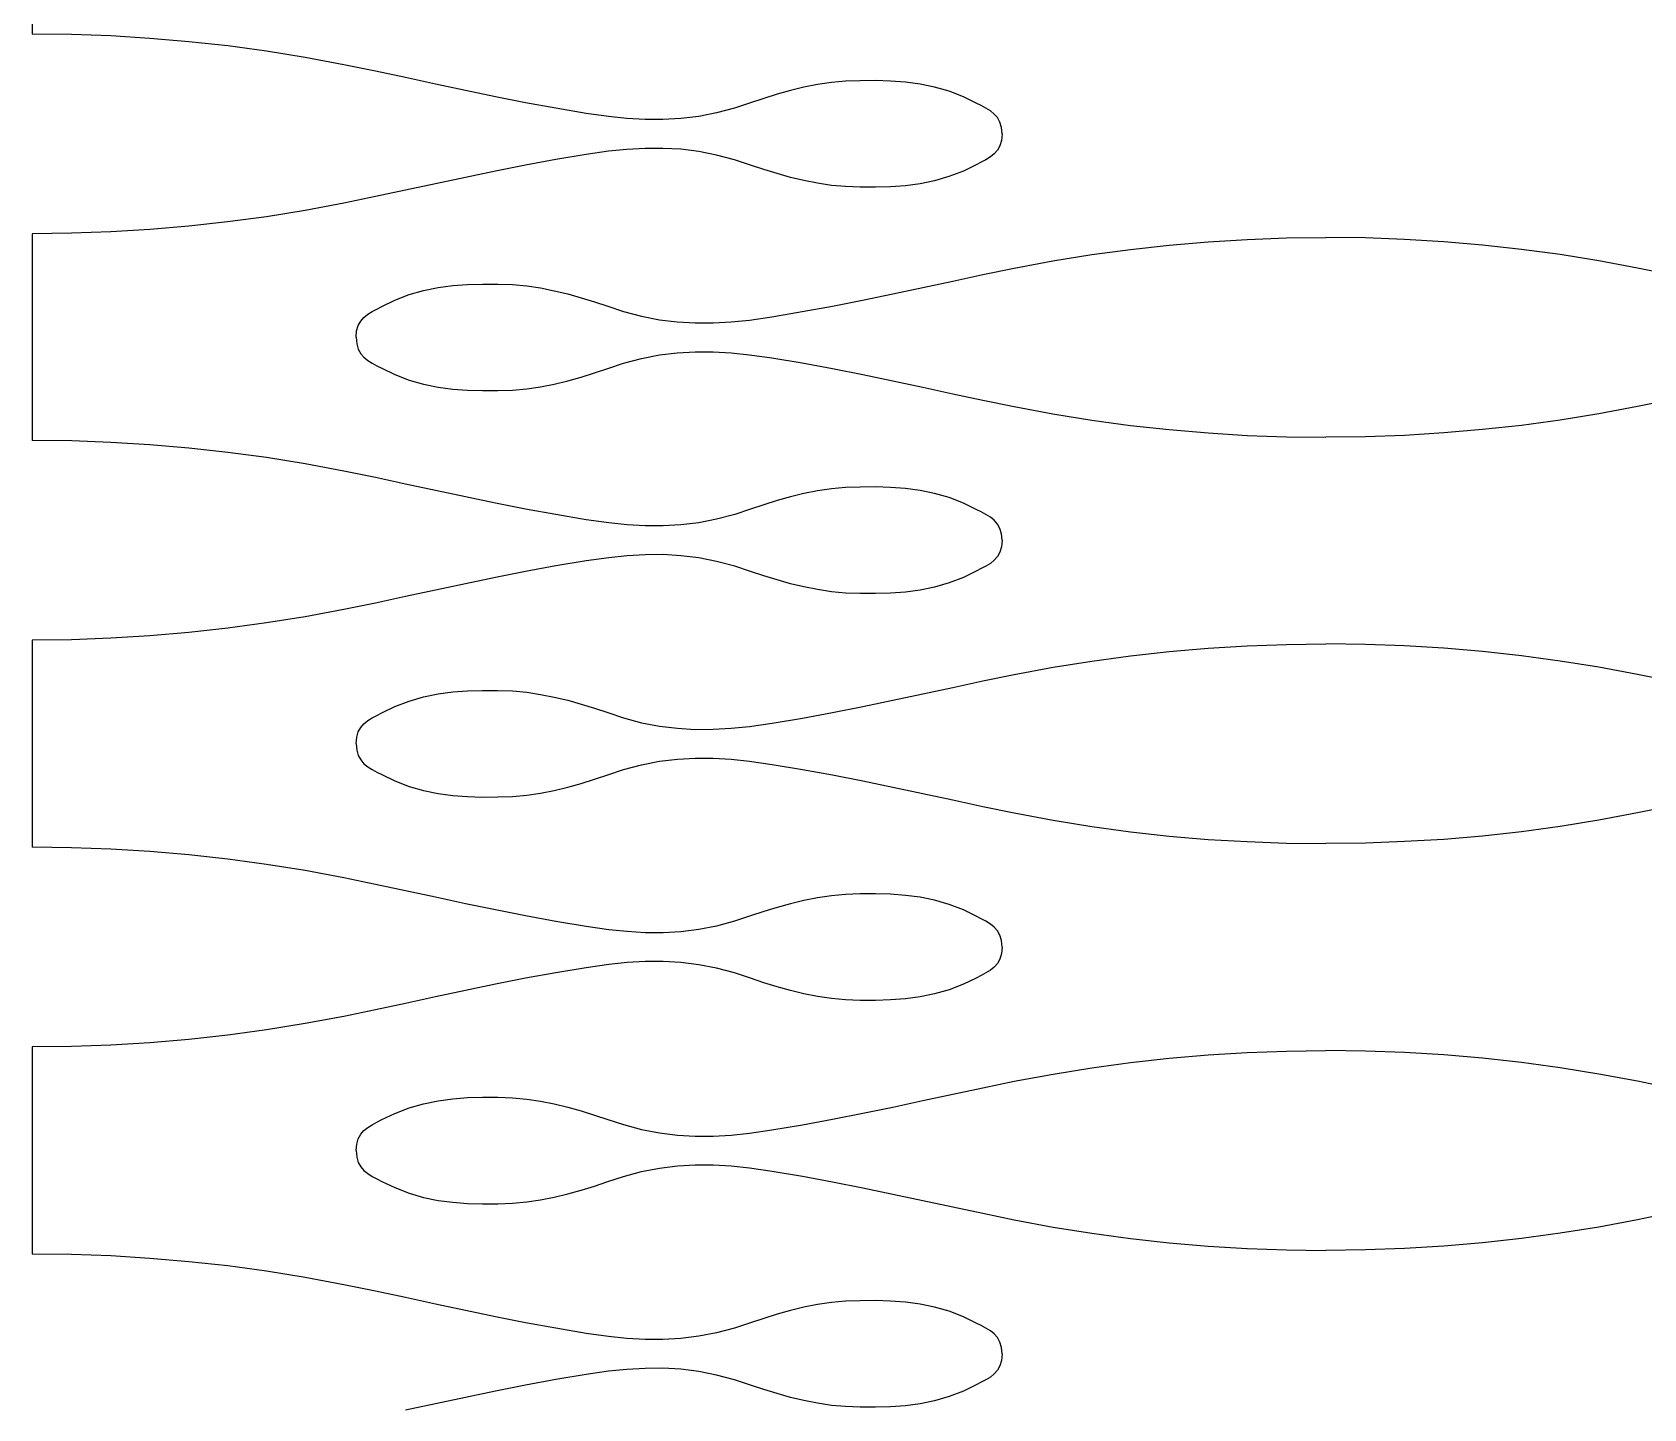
# Model space of a CAD drawing. Extents: x -53 to 53, y -73 to 73.
# Drawn here: x -52.5 to -30.7, y -54.72 to -36.11 of the extents above; entities that cross this region are included whole.
import ezdxf

# ---------------------------------------------------------------- set-up
doc = ezdxf.new("R2010")
doc.units = 0
doc.header["$MEASUREMENT"] = 0
doc.layers.get('0').update_dxf_attribs({"linetype": 'CONTINUOUS'})

msp = doc.modelspace()

# ---------------------------------------------------------------- linework, layer by layer
for p, q in [((-52.5, -33.339), (-52.5, -36.14)), ((-51.967, -36.146), (-52.5, -36.14)), ((-51.436, -36.165), (-51.967, -36.146)), ((-50.908, -36.197), (-51.436, -36.165)), ((-50.382, -36.242), (-50.908, -36.197)), ((-49.856, -36.3), (-50.382, -36.242)), ((-49.332, -36.371), (-49.856, -36.3)), ((-48.808, -36.456), (-49.332, -36.371)), ((-48.284, -36.553), (-48.808, -36.456)), ((-47.858, -36.641), (-48.284, -36.553)), ((-47.452, -36.728), (-47.858, -36.641)), ((-47.046, -36.815), (-47.452, -36.728)), ((-46.64, -36.902), (-47.046, -36.815)), ((-41.877, -36.822), (-42.061, -36.859)), ((-41.69, -36.794), (-41.877, -36.822)), ((-41.499, -36.777), (-41.69, -36.794)), ((-41.3, -36.77), (-41.499, -36.777)), ((-41.092, -36.769), (-41.3, -36.77)), ((-40.889, -36.774), (-41.092, -36.769)), ((-40.689, -36.789), (-40.889, -36.774)), ((-40.491, -36.816), (-40.689, -36.789)), ((-40.295, -36.856), (-40.491, -36.816)), ((-46.234, -36.986), (-46.64, -36.902)), ((-45.826, -37.067), (-46.234, -36.986)), ((-42.605, -37.009), (-42.785, -37.069)), ((-42.425, -36.953), (-42.605, -37.009)), ((-42.244, -36.903), (-42.425, -36.953)), ((-42.061, -36.859), (-42.244, -36.903)), ((-40.099, -36.912), (-40.295, -36.856)), ((-39.905, -36.987), (-40.099, -36.912)), ((-39.731, -37.071), (-39.905, -36.987)), ((-45.418, -37.142), (-45.826, -37.067)), ((-45.008, -37.211), (-45.418, -37.142)), ((-44.703, -37.255), (-45.008, -37.211)), ((-44.455, -37.281), (-44.703, -37.255)), ((-43.485, -37.252), (-43.727, -37.281)), ((-43.243, -37.205), (-43.485, -37.252)), ((-42.999, -37.14), (-43.243, -37.205)), ((-42.785, -37.069), (-42.999, -37.14)), ((-39.663, -37.106), (-39.731, -37.071)), ((-39.599, -37.141), (-39.663, -37.106)), ((-39.54, -37.178), (-39.599, -37.141)), ((-39.488, -37.22), (-39.54, -37.178)), ((-39.444, -37.269), (-39.488, -37.22)), ((-39.411, -37.329), (-39.444, -37.269)), ((-44.21, -37.295), (-44.455, -37.281)), ((-43.968, -37.295), (-44.21, -37.295)), ((-43.727, -37.281), (-43.968, -37.295)), ((-39.39, -37.401), (-39.411, -37.329)), ((-39.382, -37.489), (-39.39, -37.401)), ((-39.382, -37.489), (-39.39, -37.577)), ((-44.455, -37.698), (-44.703, -37.724)), ((-44.21, -37.684), (-44.455, -37.698)), ((-43.968, -37.684), (-44.21, -37.684)), ((-43.727, -37.697), (-43.968, -37.684)), ((-43.485, -37.727), (-43.727, -37.697)), ((-39.444, -37.71), (-39.488, -37.759)), ((-39.411, -37.65), (-39.444, -37.71)), ((-39.39, -37.577), (-39.411, -37.65)), ((-45.826, -37.912), (-46.234, -37.992)), ((-45.418, -37.836), (-45.826, -37.912)), ((-45.008, -37.768), (-45.418, -37.836)), ((-44.703, -37.724), (-45.008, -37.768)), ((-43.243, -37.774), (-43.485, -37.727)), ((-42.999, -37.839), (-43.243, -37.774)), ((-42.785, -37.91), (-42.999, -37.839)), ((-42.605, -37.97), (-42.785, -37.91)), ((-39.731, -37.907), (-39.905, -37.992)), ((-39.663, -37.873), (-39.731, -37.907)), ((-39.599, -37.838), (-39.663, -37.873)), ((-39.54, -37.801), (-39.599, -37.838)), ((-39.488, -37.759), (-39.54, -37.801)), ((-46.64, -38.077), (-47.046, -38.163)), ((-46.234, -37.992), (-46.64, -38.077)), ((-42.425, -38.026), (-42.605, -37.97)), ((-42.244, -38.076), (-42.425, -38.026)), ((-42.061, -38.12), (-42.244, -38.076)), ((-41.877, -38.157), (-42.061, -38.12)), ((-40.295, -38.123), (-40.491, -38.163)), ((-40.1, -38.066), (-40.295, -38.123)), ((-39.905, -37.992), (-40.1, -38.066)), ((-47.858, -38.337), (-48.284, -38.425)), ((-47.452, -38.251), (-47.858, -38.337)), ((-47.046, -38.163), (-47.452, -38.251)), ((-41.69, -38.185), (-41.877, -38.157)), ((-41.499, -38.202), (-41.69, -38.185)), ((-41.3, -38.209), (-41.499, -38.202)), ((-41.093, -38.21), (-41.3, -38.209)), ((-40.889, -38.204), (-41.093, -38.21)), ((-40.689, -38.189), (-40.889, -38.204)), ((-40.491, -38.163), (-40.689, -38.189)), ((-48.808, -38.523), (-49.332, -38.608)), ((-48.284, -38.425), (-48.808, -38.523)), ((-50.908, -38.782), (-51.437, -38.814)), ((-50.382, -38.737), (-50.908, -38.782)), ((-49.857, -38.679), (-50.382, -38.737)), ((-49.332, -38.608), (-49.857, -38.679)), ((-51.967, -38.833), (-52.5, -38.839)), ((-52.5, -38.839), (-52.5, -41.633)), ((-51.437, -38.814), (-51.967, -38.833)), ((-37.645, -39.05), (-37.119, -38.992)), ((-37.119, -38.992), (-36.593, -38.947)), ((-36.593, -38.947), (-36.064, -38.915)), ((-36.064, -38.915), (-35.534, -38.896)), ((-35.534, -38.896), (-35, -38.89)), ((-34.467, -38.896), (-35, -38.89)), ((-33.937, -38.915), (-34.467, -38.896)), ((-33.408, -38.947), (-33.937, -38.915)), ((-32.882, -38.992), (-33.408, -38.947)), ((-32.357, -39.05), (-32.882, -38.992)), ((-39.217, -39.303), (-38.693, -39.206)), ((-38.693, -39.206), (-38.169, -39.121)), ((-38.169, -39.121), (-37.645, -39.05)), ((-31.832, -39.121), (-32.357, -39.05)), ((-31.308, -39.206), (-31.832, -39.121)), ((-30.784, -39.303), (-31.308, -39.206)), ((-40.049, -39.478), (-39.643, -39.391)), ((-39.643, -39.391), (-39.217, -39.303)), ((-30.358, -39.391), (-30.784, -39.303)), ((-47.597, -39.737), (-47.402, -39.662)), ((-47.402, -39.662), (-47.207, -39.606)), ((-47.207, -39.606), (-47.01, -39.566)), ((-47.01, -39.566), (-46.812, -39.539)), ((-46.812, -39.539), (-46.612, -39.524)), ((-46.612, -39.524), (-46.409, -39.519)), ((-46.409, -39.519), (-46.202, -39.52)), ((-46.202, -39.52), (-46.002, -39.527)), ((-46.002, -39.527), (-45.812, -39.544)), ((-45.812, -39.544), (-45.624, -39.572)), ((-45.624, -39.572), (-45.44, -39.609)), ((-45.44, -39.609), (-45.257, -39.653)), ((-45.257, -39.653), (-45.076, -39.703)), ((-41.268, -39.736), (-40.861, -39.652)), ((-40.861, -39.652), (-40.455, -39.565)), ((-40.455, -39.565), (-40.049, -39.478)), ((-47.961, -39.928), (-47.902, -39.891)), ((-47.902, -39.891), (-47.838, -39.856)), ((-47.838, -39.856), (-47.771, -39.821)), ((-47.771, -39.821), (-47.597, -39.737)), ((-45.076, -39.703), (-44.896, -39.759)), ((-44.896, -39.759), (-44.716, -39.819)), ((-44.716, -39.819), (-44.502, -39.89)), ((-44.502, -39.89), (-44.258, -39.955)), ((-42.084, -39.892), (-41.675, -39.817)), ((-41.675, -39.817), (-41.268, -39.736)), ((-48.112, -40.151), (-48.09, -40.079)), ((-48.09, -40.079), (-48.057, -40.019)), ((-48.057, -40.019), (-48.013, -39.97)), ((-48.013, -39.97), (-47.961, -39.928)), ((-44.258, -39.955), (-44.016, -40.002)), ((-44.016, -40.002), (-43.775, -40.031)), ((-43.775, -40.031), (-43.533, -40.045)), ((-43.533, -40.045), (-43.291, -40.045)), ((-43.291, -40.045), (-43.046, -40.031)), ((-43.046, -40.031), (-42.799, -40.005)), ((-42.799, -40.005), (-42.494, -39.961)), ((-42.494, -39.961), (-42.084, -39.892)), ((-48.119, -40.239), (-48.112, -40.151)), ((-48.119, -40.239), (-48.111, -40.327)), ((-48.111, -40.327), (-48.09, -40.4)), ((-48.09, -40.4), (-48.057, -40.46)), ((-48.057, -40.46), (-48.013, -40.509)), ((-48.013, -40.509), (-47.961, -40.551)), ((-44.502, -40.589), (-44.258, -40.524)), ((-44.258, -40.524), (-44.016, -40.477)), ((-44.016, -40.477), (-43.775, -40.447)), ((-43.775, -40.447), (-43.533, -40.434)), ((-43.533, -40.434), (-43.291, -40.434)), ((-43.291, -40.434), (-43.046, -40.448)), ((-43.046, -40.448), (-42.799, -40.474)), ((-42.799, -40.474), (-42.494, -40.518)), ((-42.494, -40.518), (-42.084, -40.586)), ((-47.961, -40.551), (-47.902, -40.588)), ((-47.902, -40.588), (-47.838, -40.623)), ((-47.838, -40.623), (-47.77, -40.657)), ((-47.77, -40.657), (-47.596, -40.742)), ((-47.596, -40.742), (-47.402, -40.816)), ((-45.076, -40.776), (-44.896, -40.72)), ((-44.896, -40.72), (-44.716, -40.66)), ((-44.716, -40.66), (-44.502, -40.589)), ((-42.084, -40.586), (-41.675, -40.662)), ((-41.675, -40.662), (-41.267, -40.742)), ((-41.267, -40.742), (-40.861, -40.827)), ((-47.402, -40.816), (-47.206, -40.873)), ((-47.206, -40.873), (-47.01, -40.913)), ((-47.01, -40.913), (-46.812, -40.939)), ((-46.812, -40.939), (-46.612, -40.954)), ((-46.612, -40.954), (-46.409, -40.96)), ((-46.409, -40.96), (-46.201, -40.959)), ((-46.201, -40.959), (-46.002, -40.952)), ((-46.002, -40.952), (-45.811, -40.935)), ((-45.811, -40.935), (-45.624, -40.907)), ((-45.624, -40.907), (-45.44, -40.87)), ((-45.44, -40.87), (-45.257, -40.826)), ((-45.257, -40.826), (-45.076, -40.776)), ((-40.861, -40.827), (-40.455, -40.913)), ((-40.455, -40.913), (-40.049, -41.001)), ((-40.049, -41.001), (-39.643, -41.087)), ((-39.643, -41.087), (-39.217, -41.175)), ((-39.217, -41.175), (-38.693, -41.273)), ((-30.785, -41.175), (-31.308, -41.273)), ((-30.358, -41.087), (-30.785, -41.175)), ((-38.693, -41.273), (-38.169, -41.358)), ((-38.169, -41.358), (-37.644, -41.429)), ((-31.832, -41.358), (-32.357, -41.429)), ((-31.308, -41.273), (-31.832, -41.358)), ((-51.966, -41.64), (-52.5, -41.633)), ((-37.644, -41.429), (-37.119, -41.487)), ((-37.119, -41.487), (-36.593, -41.532)), ((-36.593, -41.532), (-36.064, -41.564)), ((-36.064, -41.564), (-35.534, -41.583)), ((-35.534, -41.583), (-35, -41.589)), ((-34.467, -41.583), (-35, -41.589)), ((-33.937, -41.564), (-34.467, -41.583)), ((-33.408, -41.532), (-33.937, -41.564)), ((-32.882, -41.487), (-33.408, -41.532)), ((-32.357, -41.429), (-32.882, -41.487)), ((-51.436, -41.659), (-51.966, -41.64)), ((-50.908, -41.691), (-51.436, -41.659)), ((-50.381, -41.736), (-50.908, -41.691)), ((-49.856, -41.794), (-50.381, -41.736)), ((-49.331, -41.865), (-49.856, -41.794)), ((-48.808, -41.949), (-49.331, -41.865)), ((-48.284, -42.047), (-48.808, -41.949)), ((-47.857, -42.135), (-48.284, -42.047)), ((-47.451, -42.222), (-47.857, -42.135)), ((-47.045, -42.309), (-47.451, -42.222)), ((-41.689, -42.288), (-41.876, -42.316)), ((-41.498, -42.27), (-41.689, -42.288)), ((-41.299, -42.263), (-41.498, -42.27)), ((-41.092, -42.262), (-41.299, -42.263)), ((-40.889, -42.268), (-41.092, -42.262)), ((-40.688, -42.283), (-40.889, -42.268)), ((-40.49, -42.31), (-40.688, -42.283)), ((-46.639, -42.396), (-47.045, -42.309)), ((-46.233, -42.48), (-46.639, -42.396)), ((-45.826, -42.561), (-46.233, -42.48)), ((-42.605, -42.503), (-42.785, -42.562)), ((-42.424, -42.447), (-42.605, -42.503)), ((-42.243, -42.396), (-42.424, -42.447)), ((-42.061, -42.352), (-42.243, -42.396)), ((-41.876, -42.316), (-42.061, -42.352)), ((-40.294, -42.35), (-40.49, -42.31)), ((-40.099, -42.406), (-40.294, -42.35)), ((-39.904, -42.481), (-40.099, -42.406)), ((-39.73, -42.565), (-39.904, -42.481)), ((-45.417, -42.636), (-45.826, -42.561)), ((-45.007, -42.705), (-45.417, -42.636)), ((-44.702, -42.749), (-45.007, -42.705)), ((-43.243, -42.699), (-43.485, -42.745)), ((-42.998, -42.633), (-43.243, -42.699)), ((-42.785, -42.562), (-42.998, -42.633)), ((-39.663, -42.6), (-39.73, -42.565)), ((-39.599, -42.634), (-39.663, -42.6)), ((-39.54, -42.671), (-39.599, -42.634)), ((-39.488, -42.713), (-39.54, -42.671)), ((-39.444, -42.763), (-39.488, -42.713)), ((-44.454, -42.774), (-44.702, -42.749)), ((-44.21, -42.788), (-44.454, -42.774)), ((-43.967, -42.789), (-44.21, -42.788)), ((-43.726, -42.775), (-43.967, -42.789)), ((-43.485, -42.745), (-43.726, -42.775)), ((-39.411, -42.823), (-39.444, -42.763)), ((-39.389, -42.895), (-39.411, -42.823)), ((-39.382, -42.983), (-39.389, -42.895)), ((-39.411, -43.144), (-39.444, -43.203)), ((-39.389, -43.071), (-39.411, -43.144)), ((-39.382, -42.983), (-39.389, -43.071)), ((-45.417, -43.33), (-45.826, -43.405)), ((-45.007, -43.262), (-45.417, -43.33)), ((-44.702, -43.218), (-45.007, -43.262)), ((-44.454, -43.192), (-44.702, -43.218)), ((-44.21, -43.178), (-44.454, -43.192)), ((-43.967, -43.177), (-44.21, -43.178)), ((-43.726, -43.191), (-43.967, -43.177)), ((-43.485, -43.221), (-43.726, -43.191)), ((-43.243, -43.268), (-43.485, -43.221)), ((-42.998, -43.333), (-43.243, -43.268)), ((-42.785, -43.404), (-42.998, -43.333)), ((-39.663, -43.366), (-39.73, -43.401)), ((-39.599, -43.332), (-39.663, -43.366)), ((-39.54, -43.295), (-39.599, -43.332)), ((-39.488, -43.253), (-39.54, -43.295)), ((-39.444, -43.203), (-39.488, -43.253)), ((-46.64, -43.571), (-47.046, -43.657)), ((-46.233, -43.486), (-46.64, -43.571)), ((-45.826, -43.405), (-46.233, -43.486)), ((-42.605, -43.464), (-42.785, -43.404)), ((-42.424, -43.519), (-42.605, -43.464)), ((-42.243, -43.57), (-42.424, -43.519)), ((-42.061, -43.614), (-42.243, -43.57)), ((-40.099, -43.56), (-40.294, -43.616)), ((-39.904, -43.485), (-40.099, -43.56)), ((-39.73, -43.401), (-39.904, -43.485)), ((-47.451, -43.744), (-47.858, -43.831)), ((-47.046, -43.657), (-47.451, -43.744)), ((-41.876, -43.65), (-42.061, -43.614)), ((-41.689, -43.678), (-41.876, -43.65)), ((-41.499, -43.696), (-41.689, -43.678)), ((-41.299, -43.703), (-41.499, -43.696)), ((-41.092, -43.704), (-41.299, -43.703)), ((-40.889, -43.698), (-41.092, -43.704)), ((-40.688, -43.683), (-40.889, -43.698)), ((-40.49, -43.657), (-40.688, -43.683)), ((-40.294, -43.616), (-40.49, -43.657)), ((-48.808, -44.017), (-49.332, -44.101)), ((-48.284, -43.919), (-48.808, -44.017)), ((-47.858, -43.831), (-48.284, -43.919)), ((-50.381, -44.231), (-50.908, -44.276)), ((-49.856, -44.173), (-50.381, -44.231)), ((-49.332, -44.101), (-49.856, -44.173)), ((-51.967, -44.327), (-52.5, -44.333)), ((-52.5, -44.333), (-52.5, -47.133)), ((-51.436, -44.307), (-51.967, -44.327)), ((-50.908, -44.276), (-51.436, -44.307)), ((-37.119, -44.486), (-36.592, -44.441)), ((-36.592, -44.441), (-36.064, -44.409)), ((-36.064, -44.409), (-35.533, -44.39)), ((-35.533, -44.39), (-35, -44.383)), ((-34.467, -44.39), (-35, -44.383)), ((-33.936, -44.409), (-34.467, -44.39)), ((-33.408, -44.441), (-33.936, -44.409)), ((-32.881, -44.486), (-33.408, -44.441)), ((-38.692, -44.699), (-38.168, -44.615)), ((-38.168, -44.615), (-37.644, -44.544)), ((-37.644, -44.544), (-37.119, -44.486)), ((-32.356, -44.544), (-32.881, -44.486)), ((-31.832, -44.615), (-32.356, -44.544)), ((-31.308, -44.699), (-31.832, -44.615)), ((-40.048, -44.972), (-39.642, -44.885)), ((-39.642, -44.885), (-39.216, -44.797)), ((-39.216, -44.797), (-38.692, -44.699)), ((-30.784, -44.797), (-31.308, -44.699)), ((-30.358, -44.885), (-30.784, -44.797)), ((-47.401, -45.156), (-47.206, -45.1)), ((-47.206, -45.1), (-47.01, -45.06)), ((-47.01, -45.06), (-46.812, -45.033)), ((-46.812, -45.033), (-46.612, -45.018)), ((-46.612, -45.018), (-46.408, -45.012)), ((-46.408, -45.012), (-46.201, -45.013)), ((-46.201, -45.013), (-46.002, -45.02)), ((-46.002, -45.02), (-45.811, -45.038)), ((-45.811, -45.038), (-45.624, -45.066)), ((-45.624, -45.066), (-45.439, -45.102)), ((-45.439, -45.102), (-45.257, -45.146)), ((-40.86, -45.146), (-40.454, -45.059)), ((-40.454, -45.059), (-40.048, -44.972)), ((-47.838, -45.35), (-47.77, -45.315)), ((-47.77, -45.315), (-47.596, -45.231)), ((-47.596, -45.231), (-47.401, -45.156)), ((-45.257, -45.146), (-45.076, -45.197)), ((-45.076, -45.197), (-44.896, -45.253)), ((-44.896, -45.253), (-44.715, -45.312)), ((-44.715, -45.312), (-44.502, -45.383)), ((-42.083, -45.386), (-41.675, -45.311)), ((-41.675, -45.311), (-41.267, -45.23)), ((-41.267, -45.23), (-40.86, -45.146)), ((-48.09, -45.573), (-48.056, -45.513)), ((-48.056, -45.513), (-48.013, -45.463)), ((-48.013, -45.463), (-47.961, -45.421)), ((-47.961, -45.421), (-47.902, -45.384)), ((-47.902, -45.384), (-47.838, -45.35)), ((-44.502, -45.383), (-44.258, -45.449)), ((-44.258, -45.449), (-44.015, -45.495)), ((-44.015, -45.495), (-43.774, -45.525)), ((-43.774, -45.525), (-43.533, -45.539)), ((-43.533, -45.539), (-43.29, -45.538)), ((-43.29, -45.538), (-43.046, -45.524)), ((-43.046, -45.524), (-42.798, -45.499)), ((-42.798, -45.499), (-42.493, -45.455)), ((-42.493, -45.455), (-42.083, -45.386)), ((-48.118, -45.733), (-48.111, -45.645)), ((-48.118, -45.733), (-48.111, -45.821)), ((-48.111, -45.645), (-48.09, -45.573)), ((-48.111, -45.821), (-48.09, -45.894)), ((-48.09, -45.894), (-48.056, -45.953)), ((-48.056, -45.953), (-48.013, -46.003)), ((-44.257, -46.018), (-44.015, -45.971)), ((-44.015, -45.971), (-43.774, -45.941)), ((-43.774, -45.941), (-43.533, -45.927)), ((-43.533, -45.927), (-43.29, -45.928)), ((-43.29, -45.928), (-43.046, -45.942)), ((-43.046, -45.942), (-42.798, -45.968)), ((-42.798, -45.968), (-42.493, -46.012)), ((-48.013, -46.003), (-47.96, -46.045)), ((-47.96, -46.045), (-47.901, -46.082)), ((-47.901, -46.082), (-47.837, -46.116)), ((-47.837, -46.116), (-47.77, -46.151)), ((-47.77, -46.151), (-47.596, -46.235)), ((-45.076, -46.269), (-44.895, -46.214)), ((-44.895, -46.214), (-44.715, -46.154)), ((-44.715, -46.154), (-44.502, -46.083)), ((-44.502, -46.083), (-44.257, -46.018)), ((-42.493, -46.012), (-42.083, -46.08)), ((-42.083, -46.08), (-41.674, -46.155)), ((-41.674, -46.155), (-41.267, -46.236)), ((-47.596, -46.235), (-47.401, -46.31)), ((-47.401, -46.31), (-47.206, -46.366)), ((-47.206, -46.366), (-47.01, -46.407)), ((-47.01, -46.407), (-46.812, -46.433)), ((-46.002, -46.446), (-45.811, -46.428)), ((-45.811, -46.428), (-45.624, -46.4)), ((-45.624, -46.4), (-45.439, -46.364)), ((-45.439, -46.364), (-45.257, -46.32)), ((-45.257, -46.32), (-45.076, -46.269)), ((-41.267, -46.236), (-40.86, -46.321)), ((-40.86, -46.321), (-40.454, -46.407)), ((-40.454, -46.407), (-40.048, -46.494)), ((-46.812, -46.433), (-46.611, -46.448)), ((-46.611, -46.448), (-46.408, -46.454)), ((-46.408, -46.454), (-46.201, -46.453)), ((-46.201, -46.453), (-46.002, -46.446)), ((-40.048, -46.494), (-39.642, -46.581)), ((-39.642, -46.581), (-39.216, -46.669)), ((-30.358, -46.581), (-30.784, -46.669)), ((-39.216, -46.669), (-38.692, -46.767)), ((-38.692, -46.767), (-38.168, -46.851)), ((-38.168, -46.851), (-37.644, -46.923)), ((-31.832, -46.851), (-32.356, -46.923)), ((-31.308, -46.767), (-31.832, -46.851)), ((-30.784, -46.669), (-31.308, -46.767)), ((-37.644, -46.923), (-37.119, -46.981)), ((-37.119, -46.981), (-36.592, -47.026)), ((-36.592, -47.026), (-36.064, -47.057)), ((-36.064, -47.057), (-35.533, -47.077)), ((-35.533, -47.077), (-35, -47.083)), ((-34.467, -47.077), (-35, -47.083)), ((-33.936, -47.057), (-34.467, -47.077)), ((-33.408, -47.026), (-33.936, -47.057)), ((-32.881, -46.981), (-33.408, -47.026)), ((-32.356, -46.923), (-32.881, -46.981)), ((-51.967, -47.14), (-52.5, -47.133)), ((-51.436, -47.159), (-51.967, -47.14)), ((-50.908, -47.191), (-51.436, -47.159)), ((-50.381, -47.236), (-50.908, -47.191)), ((-49.856, -47.294), (-50.381, -47.236)), ((-49.332, -47.365), (-49.856, -47.294)), ((-48.808, -47.449), (-49.332, -47.365)), ((-48.284, -47.547), (-48.808, -47.449)), ((-47.858, -47.635), (-48.284, -47.547)), ((-47.451, -47.722), (-47.858, -47.635)), ((-47.046, -47.809), (-47.451, -47.722)), ((-46.64, -47.896), (-47.046, -47.809)), ((-46.233, -47.98), (-46.64, -47.896)), ((-42.424, -47.947), (-42.605, -48.003)), ((-42.243, -47.896), (-42.424, -47.947)), ((-42.061, -47.852), (-42.243, -47.896)), ((-41.876, -47.816), (-42.061, -47.852)), ((-41.689, -47.788), (-41.876, -47.816)), ((-41.499, -47.77), (-41.689, -47.788)), ((-41.299, -47.763), (-41.499, -47.77)), ((-41.092, -47.762), (-41.299, -47.763)), ((-40.889, -47.768), (-41.092, -47.762)), ((-40.688, -47.783), (-40.889, -47.768)), ((-40.49, -47.81), (-40.688, -47.783)), ((-40.294, -47.85), (-40.49, -47.81)), ((-40.099, -47.906), (-40.294, -47.85)), ((-39.904, -47.981), (-40.099, -47.906)), ((-45.826, -48.061), (-46.233, -47.98)), ((-45.417, -48.136), (-45.826, -48.061)), ((-45.007, -48.205), (-45.417, -48.136)), ((-42.999, -48.133), (-43.243, -48.199)), ((-42.785, -48.062), (-42.999, -48.133)), ((-42.605, -48.003), (-42.785, -48.062)), ((-39.73, -48.065), (-39.904, -47.981)), ((-39.663, -48.1), (-39.73, -48.065)), ((-39.599, -48.134), (-39.663, -48.1)), ((-39.54, -48.171), (-39.599, -48.134)), ((-39.488, -48.213), (-39.54, -48.171)), ((-44.702, -48.249), (-45.007, -48.205)), ((-44.454, -48.274), (-44.702, -48.249)), ((-44.21, -48.288), (-44.454, -48.274)), ((-43.967, -48.289), (-44.21, -48.288)), ((-43.726, -48.275), (-43.967, -48.289)), ((-43.485, -48.245), (-43.726, -48.275)), ((-43.243, -48.199), (-43.485, -48.245)), ((-39.444, -48.263), (-39.488, -48.213)), ((-39.411, -48.323), (-39.444, -48.263)), ((-39.39, -48.395), (-39.411, -48.323)), ((-39.39, -48.571), (-39.411, -48.644)), ((-39.382, -48.483), (-39.39, -48.395)), ((-39.382, -48.483), (-39.39, -48.571)), ((-45.007, -48.762), (-45.417, -48.83)), ((-44.702, -48.718), (-45.007, -48.762)), ((-44.454, -48.692), (-44.702, -48.718)), ((-44.21, -48.678), (-44.454, -48.692)), ((-43.967, -48.677), (-44.21, -48.678)), ((-43.726, -48.691), (-43.967, -48.677)), ((-43.485, -48.721), (-43.726, -48.691)), ((-43.243, -48.768), (-43.485, -48.721)), ((-42.999, -48.833), (-43.243, -48.768)), ((-39.54, -48.795), (-39.599, -48.832)), ((-39.488, -48.753), (-39.54, -48.795)), ((-39.444, -48.703), (-39.488, -48.753)), ((-39.411, -48.644), (-39.444, -48.703)), ((-46.233, -48.986), (-46.64, -49.071)), ((-45.826, -48.905), (-46.233, -48.986)), ((-45.417, -48.83), (-45.826, -48.905)), ((-42.785, -48.904), (-42.999, -48.833)), ((-42.605, -48.964), (-42.785, -48.904)), ((-42.424, -49.019), (-42.605, -48.964)), ((-42.243, -49.07), (-42.424, -49.019)), ((-39.904, -48.985), (-40.099, -49.06)), ((-39.73, -48.901), (-39.904, -48.985)), ((-39.663, -48.866), (-39.73, -48.901)), ((-39.599, -48.832), (-39.663, -48.866)), ((-47.452, -49.244), (-47.858, -49.331)), ((-47.046, -49.157), (-47.452, -49.244)), ((-46.64, -49.071), (-47.046, -49.157)), ((-42.061, -49.114), (-42.243, -49.07)), ((-41.877, -49.15), (-42.061, -49.114)), ((-41.689, -49.178), (-41.877, -49.15)), ((-41.499, -49.196), (-41.689, -49.178)), ((-41.3, -49.203), (-41.499, -49.196)), ((-41.092, -49.204), (-41.3, -49.203)), ((-40.889, -49.198), (-41.092, -49.204)), ((-40.689, -49.183), (-40.889, -49.198)), ((-40.491, -49.157), (-40.689, -49.183)), ((-40.294, -49.116), (-40.491, -49.157)), ((-40.099, -49.06), (-40.294, -49.116)), ((-48.284, -49.419), (-48.808, -49.517)), ((-47.858, -49.331), (-48.284, -49.419)), ((-49.856, -49.673), (-50.381, -49.731)), ((-49.332, -49.601), (-49.856, -49.673)), ((-48.808, -49.517), (-49.332, -49.601)), ((-51.967, -49.827), (-52.5, -49.833)), ((-52.5, -49.833), (-52.5, -52.633)), ((-51.436, -49.807), (-51.967, -49.827)), ((-50.908, -49.776), (-51.436, -49.807)), ((-50.381, -49.731), (-50.908, -49.776)), ((-36.593, -49.941), (-36.064, -49.909)), ((-36.064, -49.909), (-35.533, -49.89)), ((-35.533, -49.89), (-35, -49.883)), ((-34.467, -49.89), (-35, -49.883)), ((-33.936, -49.909), (-34.467, -49.89)), ((-33.408, -49.941), (-33.936, -49.909)), ((-38.692, -50.199), (-38.169, -50.115)), ((-38.169, -50.115), (-37.644, -50.044)), ((-37.644, -50.044), (-37.119, -49.986)), ((-37.119, -49.986), (-36.593, -49.941)), ((-32.881, -49.986), (-33.408, -49.941)), ((-32.356, -50.044), (-32.881, -49.986)), ((-31.832, -50.115), (-32.356, -50.044)), ((-31.308, -50.199), (-31.832, -50.115)), ((-39.643, -50.385), (-39.216, -50.297)), ((-39.216, -50.297), (-38.692, -50.199)), ((-30.784, -50.297), (-31.308, -50.199)), ((-30.358, -50.385), (-30.784, -50.297)), ((-47.206, -50.6), (-47.01, -50.56)), ((-47.01, -50.56), (-46.812, -50.533)), ((-46.812, -50.533), (-46.612, -50.518)), ((-46.612, -50.518), (-46.409, -50.512)), ((-46.409, -50.512), (-46.201, -50.513)), ((-46.201, -50.513), (-46.002, -50.52)), ((-46.002, -50.52), (-45.811, -50.538)), ((-45.811, -50.538), (-45.624, -50.566)), ((-45.624, -50.566), (-45.44, -50.602)), ((-40.861, -50.646), (-40.455, -50.559)), ((-40.455, -50.559), (-40.049, -50.472)), ((-40.049, -50.472), (-39.643, -50.385)), ((-47.77, -50.815), (-47.596, -50.731)), ((-47.596, -50.731), (-47.402, -50.656)), ((-47.402, -50.656), (-47.206, -50.6)), ((-45.44, -50.602), (-45.257, -50.646)), ((-45.257, -50.646), (-45.076, -50.697)), ((-45.076, -50.697), (-44.896, -50.753)), ((-44.896, -50.753), (-44.716, -50.812)), ((-41.675, -50.811), (-41.267, -50.73)), ((-41.267, -50.73), (-40.861, -50.646)), ((-48.057, -51.013), (-48.013, -50.963)), ((-48.013, -50.963), (-47.961, -50.921)), ((-47.961, -50.921), (-47.902, -50.884)), ((-47.902, -50.884), (-47.838, -50.85)), ((-47.838, -50.85), (-47.77, -50.815)), ((-44.716, -50.812), (-44.502, -50.883)), ((-44.502, -50.883), (-44.258, -50.949)), ((-44.258, -50.949), (-44.016, -50.995)), ((-44.016, -50.995), (-43.774, -51.025)), ((-43.046, -51.024), (-42.798, -50.999)), ((-42.798, -50.999), (-42.494, -50.955)), ((-42.494, -50.955), (-42.083, -50.886)), ((-42.083, -50.886), (-41.675, -50.811)), ((-48.119, -51.233), (-48.111, -51.145)), ((-48.111, -51.145), (-48.09, -51.073)), ((-48.09, -51.073), (-48.057, -51.013)), ((-43.774, -51.025), (-43.533, -51.039)), ((-43.533, -51.039), (-43.291, -51.038)), ((-43.291, -51.038), (-43.046, -51.024)), ((-48.119, -51.233), (-48.111, -51.321)), ((-48.111, -51.321), (-48.09, -51.394)), ((-48.09, -51.394), (-48.056, -51.453)), ((-44.015, -51.471), (-43.774, -51.441)), ((-43.774, -51.441), (-43.533, -51.427)), ((-43.533, -51.427), (-43.291, -51.428)), ((-43.291, -51.428), (-43.046, -51.442)), ((-43.046, -51.442), (-42.798, -51.468)), ((-48.056, -51.453), (-48.013, -51.503)), ((-48.013, -51.503), (-47.961, -51.545)), ((-47.961, -51.545), (-47.902, -51.582)), ((-47.902, -51.582), (-47.837, -51.616)), ((-47.837, -51.616), (-47.77, -51.651)), ((-47.77, -51.651), (-47.596, -51.735)), ((-44.896, -51.714), (-44.715, -51.654)), ((-44.715, -51.654), (-44.502, -51.583)), ((-44.502, -51.583), (-44.258, -51.518)), ((-44.258, -51.518), (-44.015, -51.471)), ((-42.798, -51.468), (-42.493, -51.512)), ((-42.493, -51.512), (-42.083, -51.58)), ((-42.083, -51.58), (-41.675, -51.655)), ((-41.675, -51.655), (-41.267, -51.736)), ((-47.596, -51.735), (-47.401, -51.81)), ((-47.401, -51.81), (-47.206, -51.866)), ((-47.206, -51.866), (-47.01, -51.907)), ((-45.624, -51.9), (-45.439, -51.864)), ((-45.439, -51.864), (-45.257, -51.82)), ((-45.257, -51.82), (-45.076, -51.769)), ((-45.076, -51.769), (-44.896, -51.714)), ((-41.267, -51.736), (-40.861, -51.821)), ((-40.861, -51.821), (-40.454, -51.907)), ((-47.01, -51.907), (-46.812, -51.933)), ((-46.812, -51.933), (-46.611, -51.948)), ((-46.611, -51.948), (-46.408, -51.954)), ((-46.408, -51.954), (-46.201, -51.953)), ((-46.201, -51.953), (-46.002, -51.946)), ((-46.002, -51.946), (-45.811, -51.928)), ((-45.811, -51.928), (-45.624, -51.9)), ((-40.454, -51.907), (-40.049, -51.994)), ((-40.049, -51.994), (-39.643, -52.081)), ((-39.643, -52.081), (-39.216, -52.169)), ((-30.358, -52.081), (-30.784, -52.169)), ((-39.216, -52.169), (-38.692, -52.267)), ((-38.692, -52.267), (-38.168, -52.351)), ((-31.308, -52.267), (-31.832, -52.351)), ((-30.784, -52.169), (-31.308, -52.267)), ((-38.168, -52.351), (-37.644, -52.423)), ((-37.644, -52.423), (-37.119, -52.481)), ((-37.119, -52.481), (-36.592, -52.526)), ((-36.592, -52.526), (-36.064, -52.557)), ((-33.408, -52.526), (-33.936, -52.557)), ((-32.882, -52.481), (-33.408, -52.526)), ((-32.356, -52.423), (-32.882, -52.481)), ((-31.832, -52.351), (-32.356, -52.423)), ((-51.967, -52.64), (-52.5, -52.633)), ((-51.436, -52.659), (-51.967, -52.64)), ((-50.908, -52.691), (-51.436, -52.659)), ((-50.381, -52.736), (-50.908, -52.691)), ((-49.856, -52.794), (-50.381, -52.736)), ((-36.064, -52.557), (-35.533, -52.577)), ((-35.533, -52.577), (-35, -52.583)), ((-34.467, -52.577), (-35, -52.583)), ((-33.936, -52.557), (-34.467, -52.577)), ((-49.332, -52.865), (-49.856, -52.794)), ((-48.808, -52.949), (-49.332, -52.865)), ((-48.284, -53.047), (-48.808, -52.949)), ((-47.858, -53.135), (-48.284, -53.047)), ((-47.452, -53.222), (-47.858, -53.135)), ((-47.046, -53.309), (-47.452, -53.222)), ((-46.64, -53.396), (-47.046, -53.309)), ((-46.233, -53.48), (-46.64, -53.396)), ((-42.244, -53.396), (-42.425, -53.447)), ((-42.061, -53.352), (-42.244, -53.396)), ((-41.877, -53.316), (-42.061, -53.352)), ((-41.689, -53.288), (-41.877, -53.316)), ((-41.499, -53.27), (-41.689, -53.288)), ((-41.299, -53.263), (-41.499, -53.27)), ((-41.092, -53.262), (-41.299, -53.263)), ((-40.889, -53.268), (-41.092, -53.262)), ((-40.689, -53.283), (-40.889, -53.268)), ((-40.491, -53.31), (-40.689, -53.283)), ((-40.294, -53.35), (-40.491, -53.31)), ((-40.099, -53.406), (-40.294, -53.35)), ((-39.904, -53.481), (-40.099, -53.406)), ((-45.826, -53.561), (-46.233, -53.48)), ((-45.417, -53.636), (-45.826, -53.561)), ((-42.785, -53.562), (-42.999, -53.633)), ((-42.605, -53.503), (-42.785, -53.562)), ((-42.425, -53.447), (-42.605, -53.503)), ((-39.73, -53.565), (-39.904, -53.481)), ((-39.663, -53.6), (-39.73, -53.565)), ((-39.599, -53.634), (-39.663, -53.6)), ((-45.007, -53.705), (-45.417, -53.636)), ((-44.703, -53.749), (-45.007, -53.705)), ((-44.455, -53.774), (-44.703, -53.749)), ((-44.21, -53.788), (-44.455, -53.774)), ((-43.968, -53.789), (-44.21, -53.788)), ((-43.726, -53.775), (-43.968, -53.789)), ((-43.485, -53.745), (-43.726, -53.775)), ((-43.243, -53.699), (-43.485, -53.745)), ((-42.999, -53.633), (-43.243, -53.699)), ((-39.54, -53.671), (-39.599, -53.634)), ((-39.488, -53.713), (-39.54, -53.671)), ((-39.444, -53.763), (-39.488, -53.713)), ((-39.411, -53.823), (-39.444, -53.763)), ((-39.39, -53.895), (-39.411, -53.823)), ((-39.382, -53.983), (-39.39, -53.895)), ((-39.382, -53.983), (-39.39, -54.071)), ((-45.007, -54.262), (-45.417, -54.33)), ((-44.703, -54.218), (-45.007, -54.262)), ((-44.455, -54.192), (-44.703, -54.218)), ((-44.21, -54.178), (-44.455, -54.192)), ((-43.968, -54.177), (-44.21, -54.178)), ((-43.726, -54.191), (-43.968, -54.177)), ((-43.485, -54.221), (-43.726, -54.191)), ((-43.243, -54.268), (-43.485, -54.221)), ((-42.999, -54.333), (-43.243, -54.268)), ((-39.488, -54.253), (-39.54, -54.295)), ((-39.444, -54.203), (-39.488, -54.253)), ((-39.411, -54.144), (-39.444, -54.203)), ((-39.39, -54.071), (-39.411, -54.144)), ((-46.233, -54.486), (-46.64, -54.571)), ((-45.826, -54.405), (-46.233, -54.486)), ((-45.417, -54.33), (-45.826, -54.405)), ((-42.785, -54.404), (-42.999, -54.333)), ((-42.605, -54.464), (-42.785, -54.404)), ((-42.425, -54.519), (-42.605, -54.464)), ((-39.904, -54.485), (-40.099, -54.56)), ((-39.73, -54.401), (-39.904, -54.485)), ((-39.663, -54.366), (-39.73, -54.401)), ((-39.599, -54.332), (-39.663, -54.366)), ((-39.54, -54.295), (-39.599, -54.332)), ((-47.046, -54.657), (-47.452, -54.744)), ((-46.64, -54.571), (-47.046, -54.657)), ((-42.244, -54.57), (-42.425, -54.519)), ((-42.061, -54.614), (-42.244, -54.57)), ((-41.877, -54.65), (-42.061, -54.614)), ((-41.69, -54.678), (-41.877, -54.65)), ((-41.499, -54.696), (-41.69, -54.678)), ((-41.3, -54.703), (-41.499, -54.696)), ((-41.093, -54.704), (-41.3, -54.703)), ((-40.889, -54.698), (-41.093, -54.704)), ((-40.689, -54.683), (-40.889, -54.698)), ((-40.491, -54.657), (-40.689, -54.683)), ((-40.295, -54.616), (-40.491, -54.657)), ((-40.099, -54.56), (-40.295, -54.616))]:
    msp.add_line(p, q)

doc.saveas('drawing.dxf')
